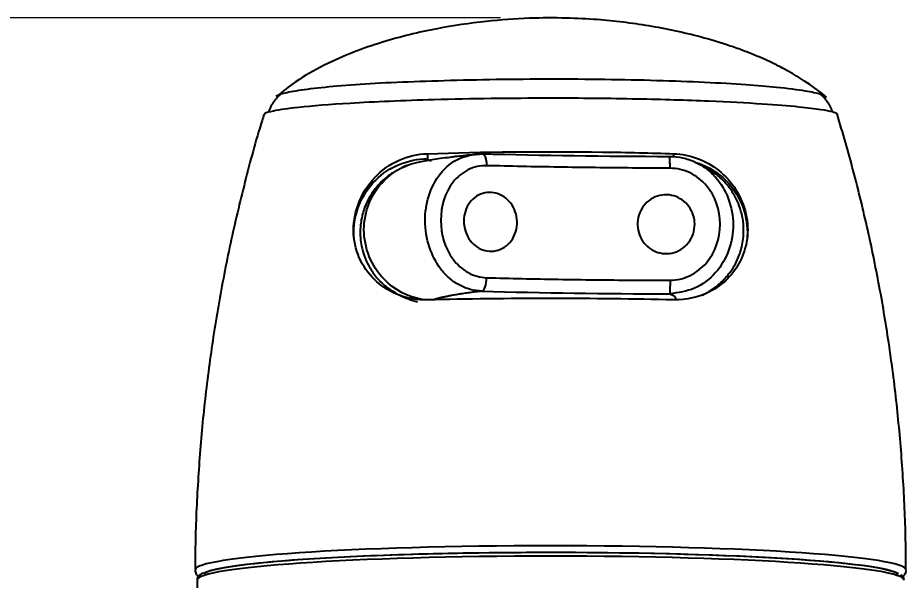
# Model space of a CAD drawing. Extents: x 0 to 1128, y 0 to 827.
# Drawn here: x 206.2 to 276.2, y 581 to 625.3 of the extents above; entities that cross this region are included whole.
import ezdxf

# ---------------------------------------------------------------- set-up
doc = ezdxf.new("R2010")
doc.units = 0
doc.header["$LTSCALE"] = 10
doc.header["$MEASUREMENT"] = 0
doc.header["$PDMODE"] = 3
doc.header["$PDSIZE"] = -10
doc.layers.get('0').update_dxf_attribs({"linetype": 'CONTINUOUS'})
doc.layers.get('DEFPOINTS').update_dxf_attribs({"linetype": 'CONTINUOUS'})
doc.layers.add('1', color=7, linetype='CONTINUOUS')
doc.styles.add('Daelim Dimension', font='')
doc.styles.get('Daelim Dimension').set_extended_font_data('나눔고딕')
doc.dimstyles.new('DEFAULT', dxfattribs={"dimscale": 2, "dimtxt": 2, "dimasz": 2, "dimexe": 0, "dimexo": 2, "dimgap": 1, "dimtad": 1, "dimdec": 0, "dimzin": 9, "dimdsep": 46, "dimtxsty": 'Daelim Dimension', "dimcen": 0.5, "dimclrd": 5, "dimclre": 5, "dimclrt": 256, "dimadec": 1, "dimazin": 0, "dimtfac": 1, "dimtdec": 0, "dimtix": 1, "dimtmove": 0, "dimatfit": 3, "dimfxl": 1, "dimtolj": 1, "dimtzin": 1, "dimlwd": 9, "dimlwe": 9, "dimarcsym": 0})

# ---------------------------------------------------------------- blocks, each defined once
blk = doc.blocks.new('*D1')
at = {"color": 5, "lineweight": 9, "ltscale": 0.5, "transparency": 16777216}
for p, q in [((244.205, 625.261), (150.64, 625.261)), ((150.64, 621.261), (150.64, 342.467)), ((217.481, 338.467), (150.64, 338.467))]:
    blk.add_line(p, q, dxfattribs=at)
at = {"color": 5, "ltscale": 0.5, "transparency": 16777216}
for points in [[(149.974, 621.261), (151.307, 621.261), (150.64, 625.261)], [(149.974, 342.467), (151.307, 342.467), (150.64, 338.467)]]:
    blk.add_solid(points, dxfattribs=at)
at = {"layer": 'DEFPOINTS', "color": 0, "ltscale": 0.5, "transparency": 16777216}
for p in [(248.205, 625.261), (150.64, 338.467), (221.481, 338.467)]:
    blk.add_point(p, dxfattribs=at)
at = {"color": 7, "ltscale": 0.5, "transparency": 16777216, "insert": (143.514, 481.864), "char_height": 10, "attachment_point": 5, "rotation": 90, "style": 'Daelim Dimension'}
blk.add_mtext('\\A1;287', dxfattribs=at)

msp = doc.modelspace()

# ---------------------------------------------------------------- linework, layer by layer
at = {"layer": '1', "color": 7, "linetype": 'Continuous'}
msp.add_line((220.31, 581.022), (220.31, 581.022), dxfattribs=at)
for centre, major_axis, ratio, start_param, end_param in [((258.787, 616.997), (-44, 0.073), 0.059874, 1.197836, 1.54253), ((242.753, 604.758), (-0.028, -1), 0.363436, 0.081747, 1.644371), ((258.787, 606.908), (44, 0.073), 0.076157, 4.339312, 4.683787), ((248.159, 581.825), (-27.999, 0), 0.068015, 3.141986, 6.283185), ((248.159, 581.324), (27.499, 0), 0.068015, 0.096899, 3.022899), ((248.159, 581.324), (-27.549, 0), 0.068015, 3.241633, 6.134156), ((248.159, 581.022), (27.849, 0), 0.068015, 0, 3.141592)]:
    msp.add_ellipse(centre, major_axis=major_axis, ratio=ratio, start_param=start_param, end_param=end_param, dxfattribs=at)
for points, knots in [([(269.842, 619.042), (269.804, 619.076), (269.283, 619.542), (268.296, 620.224), (267.018, 621.003), (265.969, 621.552), (265.042, 621.991), (264.096, 622.396), (263.094, 622.783), (261.061, 623.488), (257.994, 624.299), (254.556, 624.869), (251.704, 625.151), (249.244, 625.275), (246.325, 625.258), (242.916, 625.013), (239.034, 624.442), (235.544, 623.594), (232.59, 622.58), (230.285, 621.554), (228.223, 620.409), (227.045, 619.478), (226.575, 619.063)], [0, 0, 0, 0, 0.00337, 0.046002, 0.078752, 0.101925, 0.123382, 0.145822, 0.169251, 0.193672, 0.286841, 0.376738, 0.421288, 0.474127, 0.537678, 0.6121, 0.697527, 0.794026, 0.846386, 0.901365, 0.958967, 1, 1, 1, 1]), ([(226.949, 619.287), (227.074, 619.327), (227.399, 619.408), (228.783, 619.66), (232.378, 620.071), (238.378, 620.31), (243.856, 620.44), (248.155, 620.475), (252.463, 620.444), (257.932, 620.332), (262.636, 620.11), (266.243, 619.8), (268.262, 619.55), (269.243, 619.34), (269.563, 619.218), (269.62, 619.193)], [0, 0, 0, 0, 0.029204, 0.064825, 0.205875, 0.346698, 0.417684, 0.489169, 0.560656, 0.631869, 0.772762, 0.835364, 0.914369, 0.98228, 1, 1, 1, 1]), ([(270.686, 617.738), (270.634, 617.773), (270.366, 617.871), (269.478, 618.046), (267.719, 618.263), (264.824, 618.5), (260.565, 618.724), (254.869, 618.896), (247.345, 618.973), (239.175, 618.863), (232.401, 618.574), (228.304, 618.244), (226.317, 617.961), (225.703, 617.782), (225.625, 617.722), (225.616, 617.712)], [0, 0, 0, 0, 0.038817, 0.089862, 0.151077, 0.222451, 0.303969, 0.395608, 0.497337, 0.634964, 0.752935, 0.851134, 0.929474, 0.9879, 1, 1, 1, 1]), ([(226.532, 619.097), (226.537, 619.101), (226.61, 619.153), (226.748, 619.221), (226.921, 619.278), (226.949, 619.287)], [0, 0, 0, 0, 0.054449, 0.855036, 1, 1, 1, 1]), ([(269.62, 619.193), (269.715, 619.152), (269.838, 619.08), (269.857, 619.025), (269.863, 619.002)], [0, 0, 0, 0, 0.55866, 1, 1, 1, 1]), ([(225.593, 617.679), (225.539, 617.514), (224.972, 615.76), (224.068, 612.369), (222.907, 607.516), (221.962, 602.631), (221.211, 597.73), (220.655, 592.818), (220.309, 587.904), (220.157, 584.238), (220.172, 582.213), (220.177, 581.825)], [0, 0, 0, 0, 0.014364, 0.151967, 0.289095, 0.425761, 0.561977, 0.697753, 0.833097, 0.968018, 1, 1, 1, 1]), ([(270.719, 617.675), (270.723, 617.693), (270.721, 617.713), (270.688, 617.737), (270.686, 617.738)], [0, 0, 0, 0, 0.923218, 1, 1, 1, 1]), ([(276.134, 581.825), (276.141, 582.735), (276.127, 585.271), (275.923, 589.426), (275.516, 594.275), (274.917, 599.089), (274.135, 603.862), (273.17, 608.585), (272.041, 613.203), (271.177, 616.226), (270.724, 617.703)], [0, 0, 0, 0, 0.074924, 0.208931, 0.342527, 0.475714, 0.608493, 0.740863, 0.872821, 1, 1, 1, 1]), ([(238.446, 603.076), (236.896, 603.044), (235.507, 603.593), (233.433, 605.422), (232.739, 606.732), (232.543, 609.8), (233.19, 611.537), (235.421, 613.871), (236.924, 614.523), (238.446, 614.578)], [0, 0, 0, 0, 0.25, 0.25, 0.5, 0.5, 0.75, 0.75, 1, 1, 1, 1]), ([(241.677, 614.438), (241.308, 614.404), (240.371, 614.312), (239.105, 614.147), (237.909, 613.946), (237.329, 613.805), (237.09, 613.733)], [0, 0, 0, 0, 0.16674, 0.445801, 0.723568, 1, 1, 1, 1]), ([(238.46, 614.578), (238.46, 614.568), (238.46, 614.557), (238.46, 614.423), (238.46, 614.299), (238.46, 614.176)], [0, 0, 0, 0, 0.079842, 0.079842, 1, 1, 1, 1]), ([(257.858, 614.579), (259.131, 614.535), (260.371, 614.075), (262.444, 612.434), (263.242, 611.184), (263.848, 608.509), (263.625, 607.188), (262.567, 605.081), (261.732, 604.25), (260.672, 603.715)], [0, 0, 0, 0, 0.25, 0.25, 0.5, 0.5, 0.75, 0.75, 1, 1, 1, 1]), ([(232.68, 607.918), (232.666, 608.077), (232.659, 608.236), (232.661, 609.906), (233.288, 611.413), (235.429, 613.551), (236.948, 614.176), (238.46, 614.176)], [0, 0, 0, 0, 0.050192, 0.050192, 0.525097, 0.525097, 1, 1, 1, 1]), ([(238.051, 603.115), (236.921, 603.308), (234.517, 604.562), (232.876, 608.611), (234.41, 612.353), (236.447, 613.547), (237.293, 613.798)], [0, 0, 0, 0, 0.235789, 0.52673, 0.817671, 1, 1, 1, 1]), ([(242.755, 603.761), (242.443, 603.793), (241.821, 603.857), (240.936, 604.227), (240.136, 604.772), (239.275, 605.713), (238.513, 607.239), (238.163, 609.265), (238.48, 611.324), (239.378, 613.1), (240.637, 614.134), (241.49, 614.373), (241.757, 614.427)], [0, 0, 0, 0, 0.067187, 0.134358, 0.201675, 0.269339, 0.397547, 0.537033, 0.666185, 0.805118, 0.940382, 1, 1, 1, 1]), ([(259.593, 613.895), (259.877, 613.759), (260.443, 613.424), (261.406, 612.54), (262.276, 611.047), (262.66, 609.033), (262.299, 606.961), (261.277, 605.146), (259.571, 603.831), (258.208, 603.647), (257.534, 603.557)], [0, 0, 0, 0, 0.066427, 0.138931, 0.276545, 0.426195, 0.56444, 0.71313, 0.858128, 1, 1, 1, 1]), ([(257.539, 614.366), (257.88, 614.343), (258.561, 614.298), (259.236, 614.063), (259.569, 613.906), (259.593, 613.895)], [0, 0, 0, 0, 0.480982, 0.961924, 1, 1, 1, 1]), ([(260.134, 603.449), (260.377, 603.572), (260.972, 603.924), (261.766, 604.576), (262.392, 605.356), (262.766, 606.003), (263.014, 606.577), (263.253, 607.319), (263.384, 608.159), (263.356, 609.096), (263.215, 609.908), (262.943, 610.727), (262.514, 611.557), (261.9, 612.366), (261.067, 613.104), (260.271, 613.611), (259.737, 613.818), (259.58, 613.871)], [0, 0, 0, 0, 0.060928, 0.155765, 0.229303, 0.282504, 0.317671, 0.351872, 0.43087, 0.476056, 0.526499, 0.586327, 0.657519, 0.741575, 0.839884, 0.953685, 1, 1, 1, 1]), ([(259.828, 613.825), (260.627, 613.535), (261.365, 613.076), (263.034, 611.406), (263.658, 609.894), (263.657, 608.227), (263.65, 608.07), (263.637, 607.913)], [0, 0, 0, 0, 0.335884, 0.335884, 0.937284, 0.937284, 1, 1, 1, 1]), ([(236.052, 613.271), (235.945, 613.211), (235.504, 612.947), (234.838, 612.423), (234.202, 611.675), (233.785, 610.985), (233.517, 610.376), (233.274, 609.616), (233.113, 608.596), (233.204, 607.477), (233.478, 606.495), (233.839, 605.691), (234.397, 604.862), (235.204, 604.068), (236.303, 603.378), (237.178, 603.056), (237.669, 602.931)], [0, 0, 0, 0, 0.026796, 0.112071, 0.184409, 0.243467, 0.289103, 0.326948, 0.410356, 0.504802, 0.559049, 0.624459, 0.701689, 0.790421, 0.890089, 1, 1, 1, 1]), ([(243.113, 613.635), (242.862, 613.623), (242.352, 613.597), (241.404, 613.235), (240.001, 612.092), (239.189, 609.345), (240.007, 606.545), (241.405, 605.307), (242.358, 604.897), (242.866, 604.847), (243.117, 604.822)], [0, 0, 0, 0, 0.062186, 0.12648, 0.251801, 0.499983, 0.747809, 0.874116, 0.937622, 1, 1, 1, 1]), ([(257.566, 613.435), (256.578, 613.44), (254.604, 613.449), (251.664, 613.478), (248.758, 613.518), (245.895, 613.569), (244.04, 613.613), (243.113, 613.635)], [0, 0, 0, 0, 0.2, 0.4, 0.6, 0.8, 1, 1, 1, 1]), ([(257.566, 604.622), (257.836, 604.64), (258.385, 604.679), (259.417, 605.067), (260.956, 606.258), (261.87, 609.036), (260.953, 611.803), (259.415, 612.993), (258.381, 613.378), (257.836, 613.416), (257.566, 613.435)], [0, 0, 0, 0, 0.062312, 0.126517, 0.25206, 0.499889, 0.748071, 0.874149, 0.937749, 1, 1, 1, 1]), ([(241.329, 609.489), (241.35, 609.749), (241.412, 610.006), (241.607, 610.477), (241.744, 610.696), (242.075, 611.064), (242.273, 611.218), (242.697, 611.435), (242.929, 611.503), (243.39, 611.55), (243.627, 611.53), (244.076, 611.411), (244.295, 611.311), (244.69, 611.043), (244.871, 610.871), (245.172, 610.477), (245.296, 610.249), (245.468, 609.764), (245.518, 609.501), (245.532, 608.974), (245.496, 608.705), (245.343, 608.201), (245.223, 607.96), (244.919, 607.547), (244.732, 607.368), (244.322, 607.098), (244.094, 607.001), (243.634, 606.9), (243.396, 606.892), (242.94, 606.961), (242.716, 607.038), (242.307, 607.262), (242.117, 607.414), (241.791, 607.773), (241.652, 607.986), (241.443, 608.448), (241.372, 608.704), (241.319, 609.136), (241.315, 609.314), (241.329, 609.489)], [0, 0, 0, 0, 0.054865, 0.054865, 0.109784, 0.109784, 0.164443, 0.164443, 0.217481, 0.217481, 0.269206, 0.269206, 0.320513, 0.320513, 0.372429, 0.372429, 0.425696, 0.425696, 0.480502, 0.480502, 0.536396, 0.536396, 0.592432, 0.592432, 0.647555, 0.647555, 0.701104, 0.701104, 0.75316, 0.75316, 0.80448, 0.80448, 0.856101, 0.856101, 0.90889, 0.90889, 0.963227, 0.963227, 1, 1, 1, 1]), ([(259.499, 609.239), (259.522, 608.976), (259.501, 608.705), (259.373, 608.194), (259.263, 607.945), (258.973, 607.506), (258.787, 607.309), (258.369, 606.999), (258.134, 606.88), (257.649, 606.735), (257.395, 606.705), (256.902, 606.73), (256.656, 606.786), (256.203, 606.972), (255.988, 607.105), (255.615, 607.432), (255.452, 607.631), (255.198, 608.07), (255.105, 608.318), (255.002, 608.829), (254.994, 609.099), (255.065, 609.624), (255.147, 609.885), (255.39, 610.356), (255.554, 610.573), (255.937, 610.927), (256.16, 611.072), (256.629, 611.269), (256.881, 611.327), (257.377, 611.354), (257.628, 611.325), (258.099, 611.188), (258.326, 611.079), (258.729, 610.796), (258.911, 610.617), (259.207, 610.211), (259.325, 609.977), (259.451, 609.573), (259.484, 609.406), (259.499, 609.239)], [0, 0, 0, 0, 0.055444, 0.055444, 0.110921, 0.110921, 0.166287, 0.166287, 0.220162, 0.220162, 0.272467, 0.272467, 0.323853, 0.323853, 0.37534, 0.37534, 0.427857, 0.427857, 0.481897, 0.481897, 0.53733, 0.53733, 0.593428, 0.593428, 0.649132, 0.649132, 0.703519, 0.703519, 0.756273, 0.756273, 0.807842, 0.807842, 0.859181, 0.859181, 0.911291, 0.911291, 0.964831, 0.964831, 1, 1, 1, 1]), ([(243.117, 604.822), (244.044, 604.797), (245.899, 604.748), (248.761, 604.693), (251.666, 604.653), (254.605, 604.628), (256.579, 604.624), (257.566, 604.622)], [0, 0, 0, 0, 0.2, 0.399999, 0.599999, 0.799999, 1, 1, 1, 1]), ([(257.566, 604.622), (257.567, 604.387), (257.565, 604.107), (257.554, 603.693), (257.544, 603.575), (257.534, 603.557)], [0, 0, 0, 0, 0.5, 0.5, 1, 1, 1, 1]), ([(257.858, 603.077), (254.751, 603.15), (251.476, 603.187), (244.832, 603.187), (241.552, 603.15), (238.446, 603.076)], [0, 0, 0, 0, 0.5, 0.5, 1, 1, 1, 1]), ([(220.16, 581.823), (220.174, 581.7), (220.225, 581.487), (220.353, 581.354), (220.417, 581.298), (220.421, 581.295)], [0, 0, 0, 0, 0.480435, 0.971893, 1, 1, 1, 1]), ([(220.791, 581.575), (220.665, 581.537), (220.501, 581.423), (220.334, 581.218), (220.313, 581.075), (220.31, 581.025)], [0, 0, 0, 0, 0.520661, 0.845235, 1, 1, 1, 1]), ([(275.895, 581.293), (275.95, 581.341), (276.058, 581.457), (276.178, 581.688), (276.151, 581.808), (276.148, 581.822)], [0, 0, 0, 0, 0.460936, 0.937079, 1, 1, 1, 1]), ([(275.986, 581.034), (275.99, 581.093), (275.983, 581.24), (275.86, 581.372), (275.768, 581.436), (275.733, 581.453)], [0, 0, 0, 0, 0.270363, 0.753504, 1, 1, 1, 1])]:
    msp.add_open_spline(points, degree=3, knots=knots, dxfattribs=at)
for points, degree in [([(226.95, 619.287), (226.226, 618.724), (225.938, 617.85)], 2), ([(270.376, 617.855), (270.082, 618.728), (269.353, 619.293)], 2), ([(225.616, 617.712), (225.6, 617.694), (225.598, 617.677), (225.599, 617.661)], 3), ([(238.446, 614.578), (242.781, 614.726), (247.584, 614.771), (252.258, 614.709)], 3), ([(242.754, 614.57), (241.674, 614.475), (240.775, 614.372), (240.075, 614.265)], 3), ([(242.905, 614.558), (241.697, 614.454)], 1), ([(252.258, 614.709), (254.194, 614.683), (256.061, 614.64), (257.858, 614.579)], 3), ([(257.858, 614.329), (257.858, 614.579)], 1), ([(238.46, 614.176), (238.47, 614.119), (238.569, 614.061), (238.748, 614.005)], 3), ([(236.952, 613.684), (236.785, 613.622), (236.622, 613.555), (236.464, 613.481)], 3), ([(242.751, 603.761), (239.89, 603.432), (238.85, 603.041)], 2), ([(257.534, 603.557), (257.924, 603.4), (258.066, 603.239), (257.958, 603.079)], 3), ([(260.672, 603.715), (259.834, 603.292), (258.882, 603.053), (257.858, 603.077)], 3), ([(220.334, 581.022), (220.299, 579.333), (220.489, 577.654)], 2)]:
    msp.add_open_spline(points, degree=degree, dxfattribs=at)
for points in [[(242.75, 614.57), (243.112, 614.625), (243.113, 613.635)], [(257.566, 613.435), (257.567, 614.425), (257.539, 614.366)]]:
    msp.add_rational_spline(points, [1, 0.710001365753, 1], degree=2, dxfattribs=at)

# ---------------------------------------------------------------- dimensions: what is measured, and where the dimension line sits
at = {"color": 5, "ltscale": 0.5}
dim = msp.add_linear_dim(base=(150.64, 338.467), p1=(248.205, 625.261), p2=(221.481, 338.467), angle=90, text='287', dimstyle='DEFAULT', override={"dimtxt": 5, "dimclrd": 5, "dimclre": 5, "dimclrt": 7}, dxfattribs=at)
dim.commit()
dim.dimension.update_dxf_attribs({"geometry": '*D1', "text_midpoint": (143.514, 481.864)})

doc.saveas('drawing.dxf')
